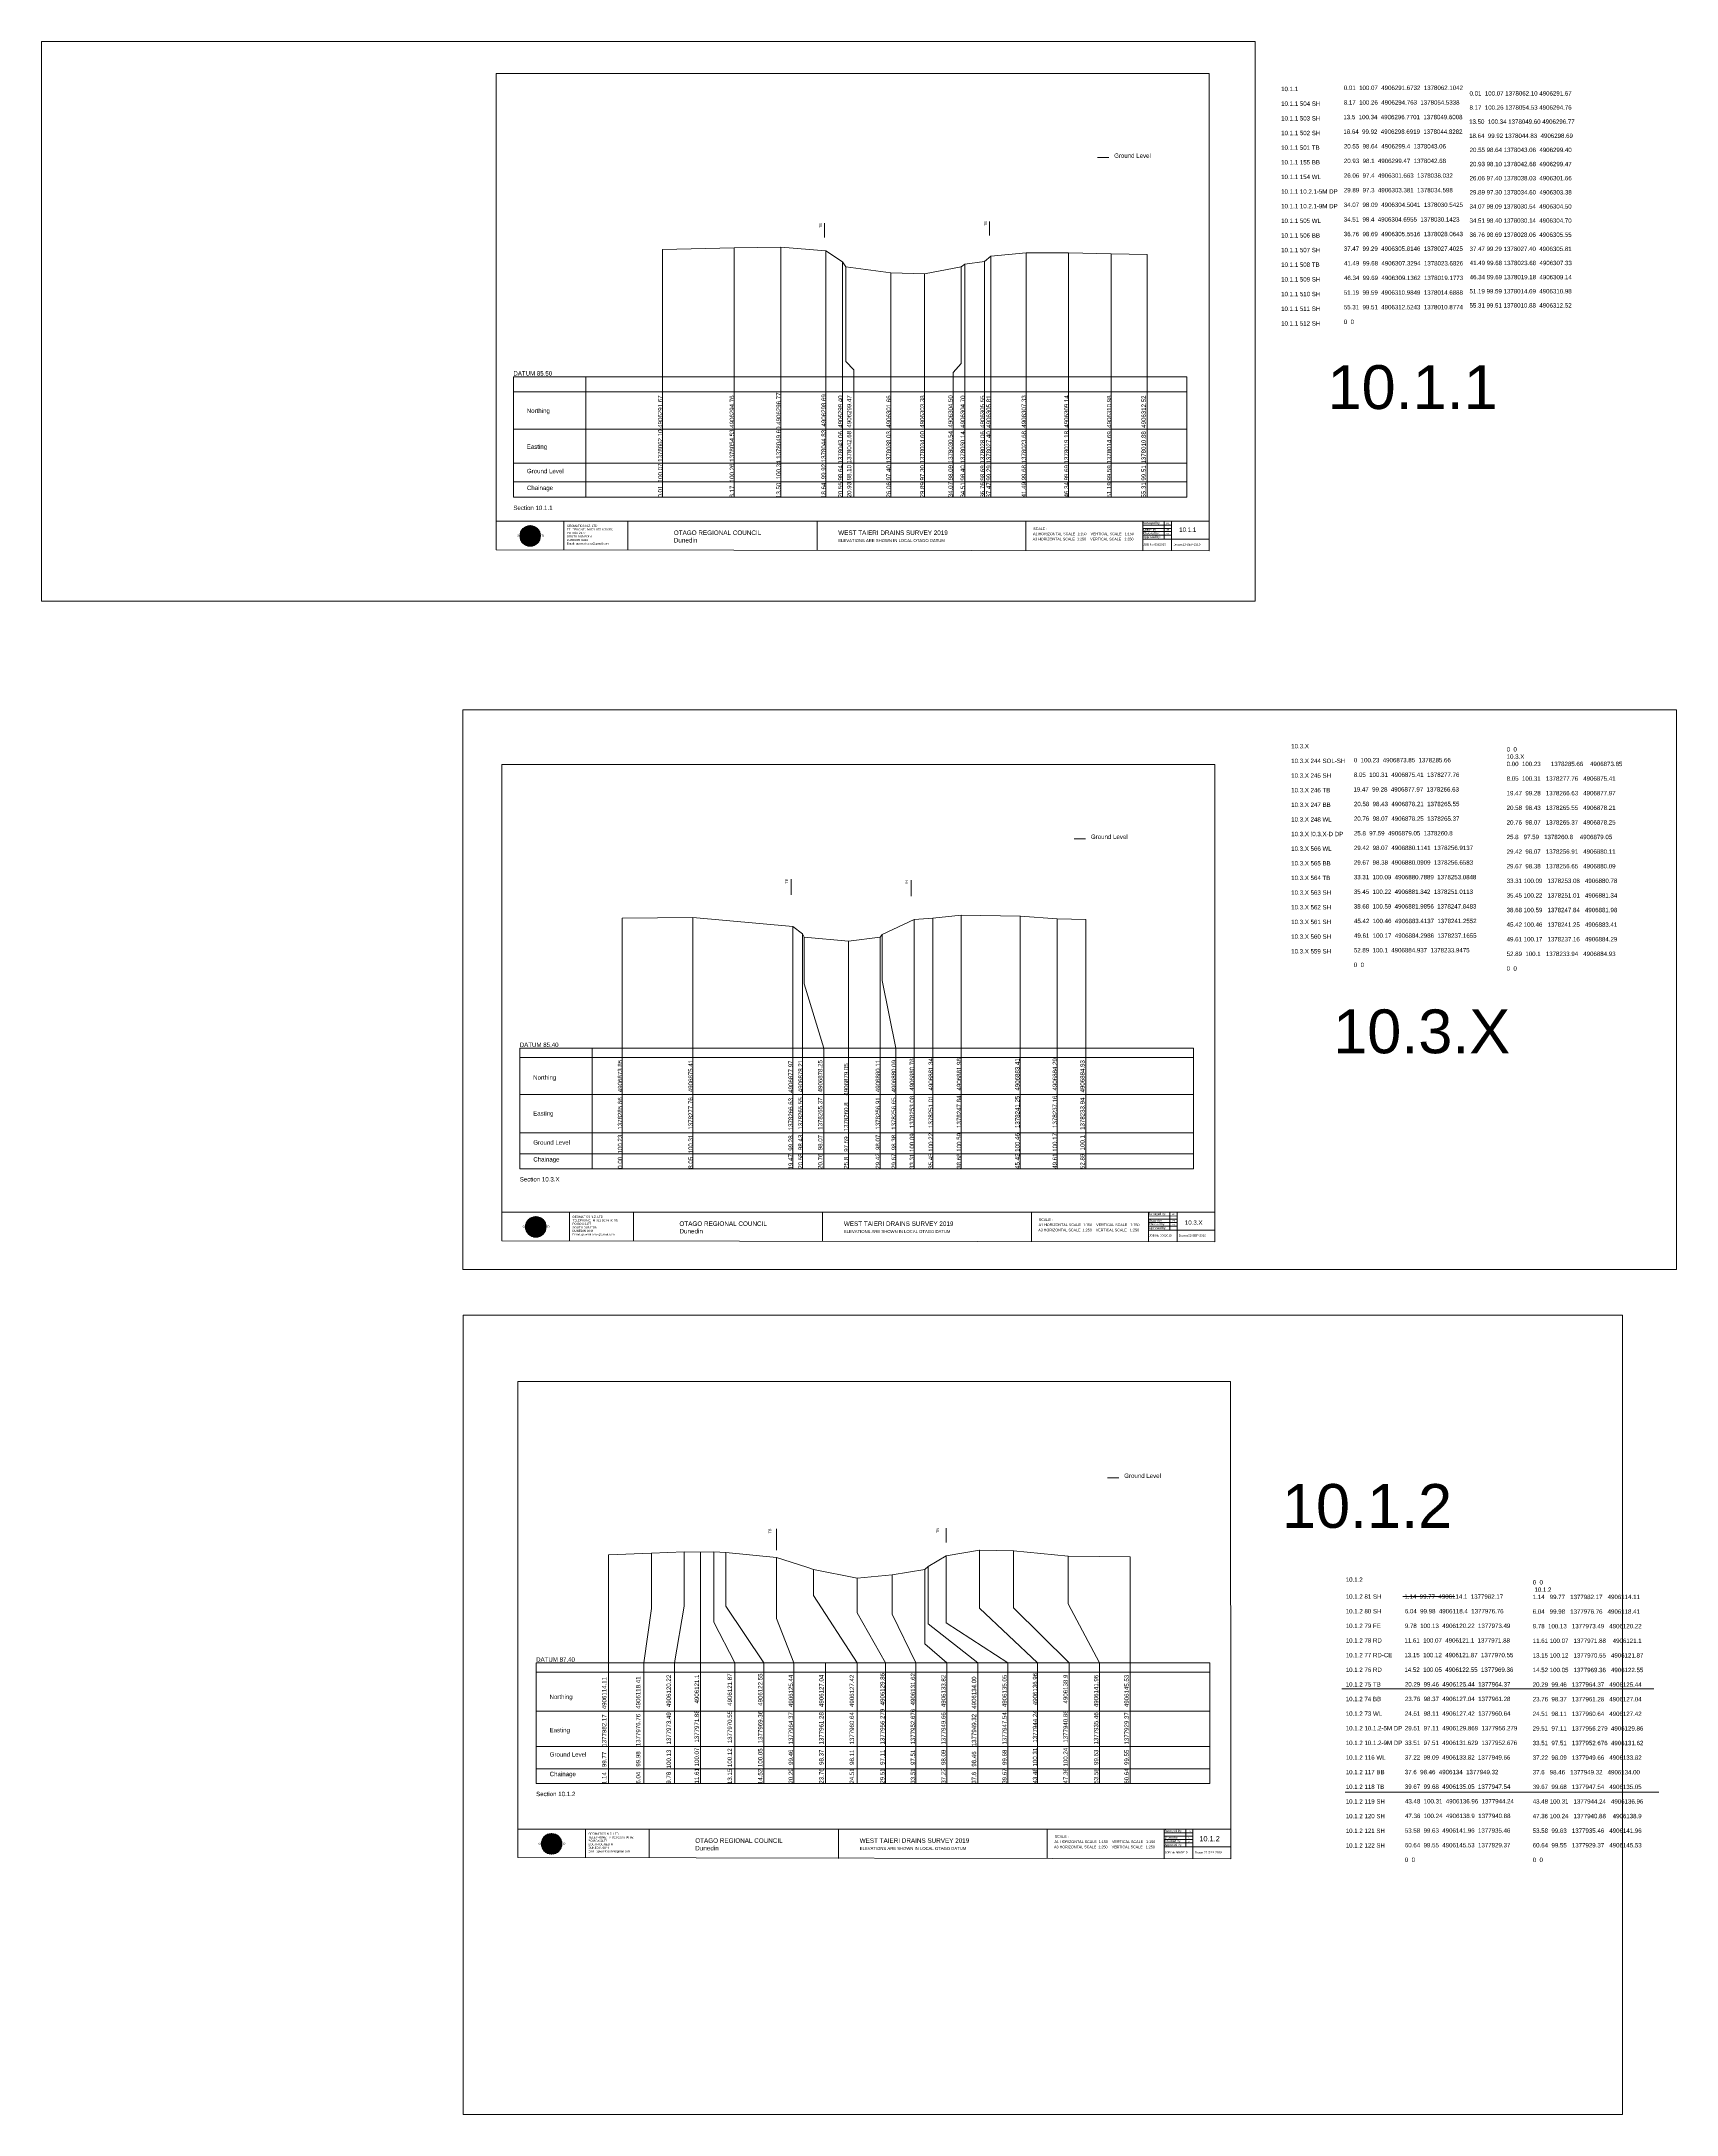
# Model space of a CAD drawing. Header units: millimetres. Extents: x -98331 to 20492277063, y -17414975531 to 5515447517.
# Drawn here: x -32221 to 154337, y 1836011 to 2072584 of the extents above; entities that cross this region are included whole.
import ezdxf

# ---------------------------------------------------------------- set-up
doc = ezdxf.new("R2010")
doc.units = ezdxf.units.MM
doc.header["$PDMODE"] = 35
doc.header["$PDSIZE"] = 1
doc.layers.get('0').update_dxf_attribs({"lineweight": 0})
doc.layers.add('10.1___Corrected', color=50, linetype='Continuous', plot=False)
doc.layers.add('geo', color=7, linetype='Continuous')
doc.styles.get("Standard").update_dxf_attribs({"font": 'arial.ttf', "height": 5000})

# ---------------------------------------------------------------- blocks, each defined once
blk = doc.blocks.new('Geomatics_Circle_SPT')
at = {"layer": 'geo', "color": 2, "linetype": 'Continuous', "lineweight": 0}
for p, q in [((0, 25.2), (-25.2, 0)), ((-24.7, 4.9), (-4.9, 24.7)), ((-24.7, -4.9), (4.9, 24.7)), ((4.9, -24.7), (-24.7, 4.9)), ((-24.7, 0), (0, -24.7)), ((-9.7, 23.3), (-23.3, 9.6)), ((9.7, 23.3), (-23.3, -9.7)), ((-23.3, 9.7), (9.7, -23.3)), ((-21, 14), (-14, 21)), ((-21, -14), (14, 21)), ((14, -21), (-21, 14)), ((0, 0), (-17.8, 17.8)), ((0, 0), (-17.8, -17.8)), ((-14, 21), (21, -14)), ((21, 14), (-14, -21)), ((23.3, -9.7), (-9.7, 23.3)), ((-9.7, -23.3), (23.3, 9.7)), ((-4.9, 24.7), (24.7, -4.9)), ((24.7, 4.9), (-4.9, -24.7)), ((25.2, 0), (0, 25.2)), ((0, 0), (17.8, 17.8)), ((0, 0), (17.8, -17.8)), ((0, -24.8), (25.2, 0)), ((4.9, 24.7), (24.7, 4.9)), ((23.3, 9.7), (9.7, 23.3)), ((14, 21), (21, 14)), ((17.8, 18.1), (17.8, 18.1)), ((-4.9, -24.7), (-24.7, -4.9)), ((-23.3, -9.7), (-9.7, -23.3)), ((-14, -21), (-21, -14)), ((-17.8, -17.8), (-17.8, -17.8)), ((24.7, -4.9), (4.9, -24.7)), ((4.9, -24.7), (4.9, -24.7)), ((9.7, -23.3), (23.3, -9.7)), ((21, -14), (14, -21)), ((18.1, -17.8), (18.1, -17.8))]:
    blk.add_line(p, q, dxfattribs=at)
at = {"layer": 'geo', "color": 1, "linetype": 'Continuous', "lineweight": 0}
for p, q in [((-25.2, 0), (9.7, 23.3)), ((-25.2, 0), (-9.6, 23.3)), ((-25.2, 0), (23.3, 9.7)), ((-25.2, 0), (-23.3, 9.7)), ((-23.3, -9.7), (-25.2, 0)), ((-9.6, -23.3), (-25.2, 0)), ((9.7, -23.3), (-25.2, 0)), ((-4.9, 24.8), (-24.7, -4.9)), ((4.9, 24.7), (-24.7, 4.9)), ((14, 21), (-24.7, -4.9)), ((-14, 21), (-24.7, 4.9)), ((21, 14), (-24.7, 4.9)), ((-21, 14), (-24.7, -4.9)), ((0, 0), (-24.7, 4.9)), ((-24.7, 4.9), (-21, -14)), ((-24.7, 4.9), (-4.9, -24.7)), ((-24.7, 4.9), (14, -21)), ((-24.7, 4.9), (-24.7, 4.9)), ((0, 0), (-24.7, -4.9)), ((-23.3, 9.7), (0, 25.2)), ((-23.3, -9.6), (0, 25.2)), ((-23.3, -9.6), (17.8, 17.8)), ((-23.3, 9.7), (-17.8, 17.9)), ((-23.3, -9.6), (-17.8, 17.9)), ((-23.3, 9.7), (17.8, 17.8)), ((-17.8, -17.8), (-23.3, 9.7)), ((0, -25.2), (-23.3, 9.7)), ((-23.3, 9.7), (17.8, -17.8)), ((-23.3, 9.7), (25.2, 0)), ((-23.3, 9.4), (-23.3, 9.4)), ((-23.3, -9.7), (25.2, 0)), ((4.9, 24.8), (-21, -14)), ((-4.9, 24.7), (-21, 14)), ((14, 21), (-21, 14)), ((-14, 21), (-21, -14)), ((0, 0), (-21, 14)), ((-21, 14), (-14, -21)), ((-21, 14), (4.9, -24.7)), ((-21, 14), (-21, 14)), ((24.7, 4.9), (-21, 14)), ((0, 0), (-21, -14)), ((-17.9, 17.6), (-17.9, 17.6)), ((-17.8, 17.8), (9.7, 23.3)), ((-17.8, 17.8), (-9.6, 23.3)), ((-17.8, -17.8), (9.7, 23.3)), ((-17.8, -17.8), (-9.7, 23.3)), ((-9.7, -23.3), (-17.8, 17.8)), ((-17.8, 17.8), (9.7, -23.3)), ((-17.8, 17.8), (23.3, -9.6)), ((-17.8, 17.8), (23.3, 9.7)), ((-17.8, -17.8), (23.3, 9.7)), ((4.9, 24.7), (-14, 21)), ((-4.9, 24.7), (-14, -20.9)), ((0, 0), (-14, 21)), ((-14, 21), (-4.9, -24.7)), ((-14, 21), (-14, 21)), ((24.7, -4.9), (-14, 21)), ((21, 14), (-14, 21)), ((-14, -21), (24.7, 4.9)), ((0, 0), (-14, -21)), ((-9.8, 23.1), (-9.8, 23.1)), ((-9.7, 23.3), (0, 25.2)), ((-9.7, 23.3), (0, -25.2)), ((-9.7, -23.3), (0, 25.2)), ((-9.6, 23.3), (17.8, -17.8)), ((-9.6, 23.3), (25.2, 0)), ((-9.6, 23.3), (17.8, 17.8)), ((-9.6, -23.3), (17.8, 17.9)), ((25.2, 0), (-9.6, -23.3)), ((0, 0), (-4.9, 24.7)), ((-4.9, 24.7), (-4.9, 24.7)), ((21, -14), (-4.9, 24.7)), ((24.8, 4.9), (-4.9, 24.7)), ((14, 21), (-4.9, 24.7)), ((-4.9, -24.7), (21, 14)), ((0, 0), (-4.9, -24.7)), ((-0.2, 25.1), (-0.2, 25.1)), ((0, 25.2), (9.7, -23.3)), ((0, 25.2), (23.3, -9.7)), ((0, 25.2), (23.3, 9.7)), ((0, 25.2), (9.7, 23.3)), ((0, 0), (4.9, 24.7)), ((0, -25.2), (9.7, 23.3)), ((0, 0), (14, 21)), ((0, 0), (21, 14)), ((23.3, 9.7), (0, -25.2)), ((0, 0), (24.8, 4.9)), ((0, 0), (4.9, -24.7)), ((0, 0), (14, -21)), ((0, 0), (21, -14)), ((0, 0), (24.8, -4.9)), ((21, 14), (4.9, 24.8)), ((14, -21), (4.9, 24.7)), ((24.7, -4.9), (4.9, 24.7)), ((4.9, 24.7), (4.9, 24.7)), ((4.9, -24.7), (14, 21)), ((4.9, -24.7), (24.7, 4.9)), ((9.4, 23.3), (9.4, 23.3)), ((9.7, 23.3), (17.8, -17.8)), ((9.7, 23.3), (25.2, 0)), ((9.7, 23.3), (17.8, 17.9)), ((17.8, 17.8), (9.7, -23.3)), ((25.2, 0), (9.7, -23.3)), ((21, -14), (14, 21)), ((24.7, 4.9), (14, 21)), ((14, 21), (14, 21)), ((14, -21), (21, 14)), ((17.6, 17.9), (17.6, 17.9)), ((17.8, 17.8), (23.3, -9.7)), ((17.8, 17.8), (23.3, 9.7)), ((23.3, 9.7), (17.8, -17.8)), ((24.7, -4.9), (21, 14)), ((21, 14), (21, 14)), ((21, -14), (24.7, 4.9)), ((23.1, 9.8), (23.1, 9.8)), ((23.3, 9.7), (25.2, 0)), ((25.2, 0), (23.3, -9.6)), ((24.7, 4.9), (24.7, 4.9)), ((25.1, 0.2), (25.1, 0.2)), ((-25.2, 0), (23.3, -9.7)), ((-25.1, -0.2), (-25.1, -0.2)), ((-24.7, -4.9), (-24.7, -4.9)), ((-24.7, -4.9), (-14, -21)), ((-24.7, -4.9), (4.9, -24.7)), ((-24.7, -4.9), (21, -14)), ((-17.8, -17.8), (-23.3, -9.7)), ((0, -25.2), (-23.3, -9.6)), ((17.8, -17.8), (-23.3, -9.6)), ((-23.1, -9.8), (-23.1, -9.8)), ((-21, -14), (24.7, -4.9)), ((-21, -14), (-21, -14)), ((-21, -14), (-4.9, -24.7)), ((-21, -14), (14, -21)), ((23.3, -9.7), (-17.8, -17.8)), ((-9.6, -23.3), (-17.8, -17.8)), ((9.7, -23.3), (-17.8, -17.8)), ((-17.6, -17.9), (-17.6, -17.9)), ((-14, -21), (21, -14)), ((-14, -21), (-14, -21)), ((-14, -21), (4.9, -24.7)), ((17.8, -17.8), (-9.7, -23.3)), ((0, -25.2), (-9.7, -23.3)), ((-9.4, -23.3), (-9.4, -23.3)), ((-4.9, -24.7), (24.7, -4.9)), ((-4.9, -24.7), (14, -21)), ((-4.9, -24.7), (-4.9, -24.7)), ((23.3, -9.6), (0, -25.2)), ((9.7, -23.3), (0, -25.2)), ((0.2, -25.1), (0.2, -25.1)), ((4.9, -24.7), (21, -14)), ((4.9, -24.7), (4.9, -24.7)), ((17.8, -17.8), (9.7, -23.3)), ((9.8, -23.1), (9.8, -23.1)), ((14, -21), (24.7, -4.9)), ((14, -21), (14, -21)), ((23.3, -9.6), (17.8, -17.8)), ((17.9, -17.6), (17.9, -17.6)), ((21, -14), (21, -14)), ((23.3, -9.4), (23.3, -9.4)), ((24.7, -4.9), (24.7, -4.9))]:
    blk.add_line(p, q, dxfattribs=at)
at = {"layer": 'geo', "color": 114, "linetype": 'Continuous', "lineweight": 0}
for p, q in [((17.9, 17.8), (-25.2, 0)), ((-24.7, 4.9), (14, 21)), ((-24.7, -4.9), (21, 14)), ((-14, -21), (-24.7, 4.9)), ((9.7, 23.3), (-23.3, 9.7)), ((0, 0), (-23.3, 9.7)), ((-23.3, 9.7), (-9.7, -23.3)), ((0, 0), (-23.3, -9.7)), ((-4.9, -24.7), (-21, 14)), ((-20.9, 14), (4.9, 24.7)), ((24.8, 4.9), (-20.9, -14)), ((0, 25.2), (-17.8, 17.8)), ((-17.8, 17.8), (0, -25.2)), ((-14, 21), (-4.9, 24.7)), ((4.9, -24.7), (-14, 21)), ((0, 0), (-9.7, 23.3)), ((0, 0), (-9.7, -23.3)), ((-4.9, 24.7), (14, -21)), ((17.8, -17.8), (0, 25.2)), ((0, 0), (9.7, 23.3)), ((0, 0), (23.3, 9.7)), ((0, 0), (9.7, -23.3)), ((0, 0), (23.3, -9.7)), ((4.9, 24.7), (21, -14)), ((23.3, -9.7), (9.7, 23.3)), ((14, 21), (24.7, -4.9)), ((25.2, 0), (17.8, 17.8)), ((21, 14), (24.7, 4.9)), ((-25.2, 0), (-17.8, -17.8)), ((-21, -14), (-24.7, -4.9)), ((-17.8, -17.8), (25.2, 0)), ((24.8, -4.9), (-14, -21)), ((-9.6, -23.3), (23.3, -9.7)), ((21, -14), (-4.9, -24.8)), ((0, -25.2), (17.9, -17.8)), ((14, -21), (4.9, -24.8))]:
    blk.add_line(p, q, dxfattribs=at)
at = {"layer": 'geo', "color": 250, "linetype": 'Continuous', "lineweight": 0}
for p, q in [((0, 0), (-25.2, 0)), ((24.7, 4.9), (-24.7, 4.9)), ((-24.7, 4.9), (-24.7, -4.9)), ((-23.3, 9.7), (23.3, 9.7)), ((-23.3, 9.7), (-23.3, 9.7)), ((-23.3, -9.7), (-23.3, 9.7)), ((21, 14), (-21, 14)), ((-21, 14), (-21, -14)), ((-17.8, 17.8), (17.8, 17.8)), ((-17.8, -17.8), (-17.8, 17.8)), ((-14, 21), (-14, 21)), ((14, 21), (-14, 21)), ((-14, 20.9), (-14, -21)), ((-9.7, 23.3), (9.7, 23.3)), ((-9.7, -23.3), (-9.7, 23.3)), ((-4.9, 24.7), (4.9, 24.7)), ((-4.9, 24.7), (-4.9, -24.7)), ((0, 0), (0, 25.2)), ((0, 0), (0, -25.2)), ((0, 0), (25.2, 0)), ((4.9, 24.7), (4.9, -24.7)), ((9.7, -23.3), (9.7, 23.3)), ((14, 21), (14, -21)), ((17.8, -17.8), (17.8, 17.8)), ((21, 14), (21, 14)), ((21, -14), (21, 14)), ((23.3, 9.7), (23.3, -9.7)), ((24.7, 4.9), (24.7, 4.9)), ((24.7, -4.9), (24.7, 4.9)), ((-24.7, -4.9), (24.7, -4.9)), ((23.3, -9.7), (-23.3, -9.7)), ((-21, -14), (21, -14)), ((17.8, -17.8), (-17.8, -17.8)), ((-14, -21), (14, -21)), ((9.7, -23.3), (-9.7, -23.3)), ((-4.9, -24.7), (4.9, -24.7))]:
    blk.add_line(p, q, dxfattribs=at)
blk = doc.blocks.new('GeomaticsNZ TITLE BLOCK')
at = {"color": 7, "linetype": 'Continuous', "lineweight": 0}
for p, q in [((0, 94.9), (0, 1579.2)), ((0, 1579.2), (2363.4, 1579.2)), ((2363.4, 1579.2), (2364, 94.9)), ((2364, 94.9), (0, 94.9)), ((0, 94.9), (0, 0)), ((15.9, 94.9), (2364, 94.9)), ((224.3, 95.2), (224.3, -0.3)), ((2364, 94.9), (382.6, 94.9)), ((435.8, 95.2), (435.8, -0.7)), ((1063.4, 94.9), (1063.4, -2.4)), ((1755.4, 94.9), (1755.4, -2.6)), ((2143.9, 94.9), (2143.7, -3)), ((2143.9, 81.9), (2238.6, 81.7)), ((2143.9, 71), (2238.6, 71)), ((2214.9, 94.9), (2214.9, 36.1)), ((2238.6, 94.8), (2238.6, -3.2)), ((2364, -3.5), (2364, 94.9)), ((0, 0), (2364, -3.5)), ((2143.6, 60.4), (2238.6, 60.4)), ((2143.8, 48.6), (2238.6, 48.6)), ((2143.8, 35.4), (2364, 35.3))]:
    blk.add_line(p, q, dxfattribs=at)
at = {"color": 7, "linetype": 'Continuous', "lineweight": 0, "xscale": 1.36, "yscale": 1.36, "zscale": 1.36}
blk.add_blockref('Geomatics_Circle_SPT', (112.4, 45.7), dxfattribs=at)
at = {"color": 7, "linetype": 'Continuous', "lineweight": 0}
for s, p in [('PK', (2222.4, 84.8)), ('ST', (2222, 63.6)), ('ST', (2222.1, 50.6))]:
    blk.add_text(s, height=5, dxfattribs=at).set_placement(p)
at = {"color": 7, "linetype": 'Continuous', "lineweight": 0, "attachment_point": 1}
for s, width, heights, insert, char_height in [('{\\C256;GEOMATICS N.Z. LTD                   \\PTELEPHONE:  M 021 023 6 00 55;\\PPO BOX 2177\\PSOUTH DUNEDIN\\PDUNEDIN 9044\\PEmail: geomaticsnz@gmail.com}', 3535.727, [94.7], (234, 82.7), 7), ('{\\C256;Surveyed by:}', 3535.727, [0], (2144.7, 92.4), 7), ('{\\C256;Drawn by:}', 3535.727, [0], (2145.8, 70.4), 7), ('{\\C256;Geomatics N.Z. LTD                   }', 125.079, [15.8], (68.8, 49.9), 7), ('{\\C256;OTAGO REGIONAL COUNCIL\\PDunedin}', 3535.727, [0], (588.6, 64), 15), ('{\\C256;WEST TAIERI DRAINS SURVEY 2019}', 3535.727, [0], (1133.8, 64), 15), ('{\\C256;ELEVATIONS ARE SHOWN IN LOCAL OTAGO DATUM}', 3535.727, [0], (1134.1, 35.4), 10), ('{\\C256;Approved by:}', 3535.727, [0], (2144.7, 45.9), 7), ('{\\C256;Checked by:}', 3535.727, [0], (2144.7, 58.6), 7), ('{\\C256;JOB No 0062019}', 3535.727, [0], (2145.3, 20.8), 7), ('{\\C256;Drawn:22-SEP-2019}', 3535.727, [0], (2244.7, 20.7), 7)]:
    blk.add_mtext_dynamic_manual_height_columns(s, width=width, gutter_width=159, heights=heights, dxfattribs=dict(at, insert=insert, char_height=char_height))

msp = doc.modelspace()

# ---------------------------------------------------------------- linework, layer by layer
at = {"color": 1, "linetype": 'Continuous', "lineweight": 0}
for p, q in [((88274, 2059325), (89566, 2059325)), ((85624, 1981603), (86916, 1981603)), ((89421, 1908681), (90712, 1908681))]:
    msp.add_line(p, q, dxfattribs=at)
at = {"color": 7, "linetype": 'Continuous', "lineweight": 0}
for p, q in [((57114, 2050227), (57114, 2051852)), ((75930, 2050429), (75930, 2052054)), ((21623, 2034314), (98479, 2034314)), ((21623, 2034314), (21623, 2020562)), ((21623, 2032590), (98479, 2032590)), ((29891, 2020562), (29891, 2034314)), ((98479, 2020562), (98479, 2034314)), ((21623, 2028355), (98479, 2028355)), ((21623, 2024463), (98479, 2024463)), ((21623, 2022332), (98479, 2022332)), ((21623, 2020562), (98479, 2020562)), ((53329, 1975184), (53329, 1977006)), ((67019, 1975052), (67019, 1976874)), ((22352, 1957690), (99208, 1957690)), ((22352, 1957690), (22352, 1943939)), ((22352, 1956649), (99208, 1956649)), ((30621, 1943939), (30621, 1957690)), ((99208, 1943939), (99208, 1957690)), ((22352, 1952424), (99208, 1952424)), ((22352, 1948049), (99208, 1948049)), ((22352, 1945654), (99208, 1945654)), ((22352, 1943939), (99208, 1943939)), ((51632, 1900417), (51632, 1902863)), ((71012, 1901293), (71012, 1902918)), ((32489, 1873795), (32489, 1896273)), ((24220, 1887546), (101077, 1887546)), ((24220, 1887546), (24220, 1873795)), ((24220, 1886502), (101077, 1886502)), ((101077, 1873795), (101077, 1887546)), ((24220, 1882028), (101077, 1882028)), ((24220, 1877996), (101077, 1877996)), ((24220, 1875462), (101077, 1875462)), ((24220, 1873795), (101077, 1873795))]:
    msp.add_line(p, q, dxfattribs=at)
at = {"linetype": 'Continuous', "lineweight": 0}
for p, q in [((116136, 1884572), (151741, 1884572)), ((116510, 1872797), (152317, 1872797))]:
    msp.add_line(p, q, dxfattribs=at)
at = {"color": 4, "linetype": 'Continuous', "lineweight": 0}
for points in [[(106254, 2072584), (-32221, 2072584), (-32221, 2008723), (106254, 2008723)], [(154337, 1996305), (15862, 1996305), (15862, 1932444), (154337, 1932444)], [(148189, 1927242), (15907, 1927242), (15907, 1836011), (148189, 1836011)]]:
    msp.add_lwpolyline(points, close=True, dxfattribs=at)
at = {"color": 1, "linetype": 'Continuous', "lineweight": 0}
for points in [[(38637, 2048848), (46806, 2049038), (52132, 2049118), (57277, 2048697), (59181, 2047417), (59560, 2046877), (64692, 2046177), (68524, 2046077), (72700, 2046867), (73142, 2047177), (75390, 2047466), (76102, 2048066), (80118, 2048456), (84972, 2048466), (89827, 2048366), (93937, 2048285)], [(34042, 1972535), (42095, 1972615), (53513, 1971585), (54619, 1970735), (54804, 1970375), (59842, 1969895), (63463, 1970374), (63708, 1970684), (67348, 1972394), (69492, 1972524), (72719, 1972894), (79465, 1972764), (83650, 1972473), (86930, 1972403)], [(32489, 1899886), (37385, 1900086), (41125, 1900236), (42959, 1900174), (44495, 1900224), (45866, 1900154), (51632, 1899564), (55108, 1898474), (55852, 1898214), (60854, 1897214), (64856, 1897614), (68561, 1898194), (68946, 1898564), (71012, 1899784), (74825, 1900414), (78705, 1900342), (84929, 1899732), (91988, 1899652)]]:
    msp.add_lwpolyline(points, dxfattribs=at)
at = {"color": 7, "linetype": 'Continuous', "lineweight": 0}
for points in [[(38637, 2048848), (38637, 2020562)], [(46806, 2049038), (46806, 2020562)], [(52132, 2049118), (52132, 2020562)], [(57277, 2048697), (57277, 2020562)], [(59181, 2047417), (59181, 2020562)], [(59560, 2046877), (59560, 2036070), (60454, 2035119), (60454, 2020562)], [(72700, 2046867), (72700, 2035828), (71792, 2034791), (71792, 2020562)], [(73142, 2047177), (73142, 2020562)], [(75390, 2047466), (75390, 2020562)], [(76102, 2048066), (76102, 2020562)], [(80118, 2048456), (80118, 2020562)], [(84972, 2048466), (84972, 2020562)], [(89827, 2048366), (89827, 2020562)], [(93937, 2048285), (93937, 2020562)], [(64692, 2046177), (64692, 2020562)], [(68524, 2046077), (68524, 2020562)], [(34042, 1972535), (34042, 1943939)], [(42095, 1972615), (42095, 1943939)], [(53513, 1971585), (53513, 1943939)], [(54619, 1970735), (54619, 1943939)], [(63708, 1970684), (63708, 1965422), (65279, 1957690), (65279, 1943939)], [(67348, 1972394), (67348, 1943939)], [(69492, 1972524), (69492, 1943939)], [(72719, 1972894), (72719, 1943939)], [(79465, 1972764), (79465, 1943939)], [(83650, 1972473), (83650, 1943939)], [(86930, 1972403), (86930, 1943939)], [(54804, 1970375), (54804, 1965031), (57027, 1957690), (57027, 1943939)], [(59842, 1969895), (59842, 1943939)], [(63463, 1970374), (63463, 1943939)], [(32489, 1899886), (32489, 1885473)], [(37385, 1900086), (37385, 1893767), (36490, 1887546)], [(41125, 1900236), (41125, 1894015), (40000, 1887546)], [(42959, 1900174), (42959, 1873795)], [(44495, 1900224), (44495, 1892211), (46885, 1887546)], [(45866, 1900154), (45866, 1894041), (50193, 1887546)], [(78048, 1887546), (71012, 1892122), (71012, 1899784)], [(74825, 1900414), (74825, 1893785), (81413, 1887546)], [(78705, 1900342), (78705, 1893831), (85045, 1887546)], [(84929, 1899732), (84929, 1894286), (88501, 1887546)], [(53610, 1887546), (51632, 1892627), (51632, 1899564)], [(55852, 1898214), (55852, 1895255), (60863, 1887546)], [(64856, 1897614), (64856, 1893111), (67555, 1887546)], [(68561, 1898194), (68561, 1889732), (71091, 1887546)], [(68946, 1898564), (68946, 1892015), (74600, 1887546)], [(91988, 1899652), (91989, 1873795)], [(60854, 1897214), (60854, 1893255), (64073, 1887546)], [(36490, 1873795), (36490, 1887546)], [(40000, 1873795), (40000, 1887546)], [(46885, 1873795), (46885, 1887546)], [(50193, 1873795), (50193, 1887546)], [(53610, 1873795), (53610, 1887546)], [(57218, 1873795), (57218, 1887546)], [(60863, 1873795), (60863, 1887546)], [(64073, 1873795), (64073, 1887546)], [(67555, 1873795), (67555, 1887546)], [(71091, 1873795), (71091, 1887546)], [(74600, 1873795), (74600, 1887546)], [(78048, 1873795), (78048, 1887546)], [(81413, 1873795), (81413, 1887546)], [(85045, 1873795), (85045, 1887546)], [(88501, 1873795), (88501, 1887546)]]:
    msp.add_lwpolyline(points, dxfattribs=at)
at = {"linetype": 'Continuous', "lineweight": 0}
msp.add_lwpolyline([(129050, 1895142), (123123, 1895142)], dxfattribs=at)
at = {"color": 7, "linetype": 'Continuous', "lineweight": 0}
for p in [(38637, 2048848), (46806, 2049038), (52132, 2049118), (57277, 2048697), (59181, 2047417), (59560, 2046877), (72700, 2046867), (73142, 2047177), (75390, 2047466), (76102, 2048066), (80118, 2048456), (84972, 2048466), (89827, 2048366), (93937, 2048285), (64692, 2046177), (68524, 2046077), (21623, 2034314), (34042, 1972536), (34042, 1972535), (34042, 1972535), (42095, 1972615), (53513, 1971585), (54619, 1970735), (63708, 1970684), (67348, 1972394), (69492, 1972524), (72719, 1972894), (79465, 1972764), (83650, 1972473), (86930, 1972403), (54804, 1970375), (59842, 1969895), (63463, 1970374), (22352, 1957690), (32489, 1899876), (37385, 1900086), (41125, 1900236), (42959, 1900174), (44495, 1900224), (45866, 1900154), (71012, 1899784), (74825, 1900414), (78705, 1900342), (84929, 1899732), (51632, 1899564), (55108, 1898474), (55852, 1898214), (64856, 1897614), (68561, 1898194), (68946, 1898564), (91988, 1899652), (60854, 1897214)]:
    msp.add_point(p, dxfattribs=at)

# ---------------------------------------------------------------- block references
at = {"color": 7, "linetype": 'Continuous', "lineweight": 0, "xscale": 34.41290447856466, "yscale": 34.41290447856466, "zscale": 34.41290447856466}
for p in [(19672, 2014580), (20313, 1935731), (22118, 1865329)]:
    msp.add_blockref('GeomaticsNZ TITLE BLOCK', p, dxfattribs=at)

# ---------------------------------------------------------------- texts
at = {"linetype": 'Continuous', "lineweight": 0}
for s, p in [('0.01  100.07 1378062.10 4906291.67', (130718, 2066411)), ('8.17  100.26 1378054.53 4906294.76', (130719, 2064798)), ('13.50  100.34 1378049.60 4906296.77', (130671, 2063185)), ('18.64  99.92 1378044.83  4906298.69', (130671, 2061573)), ('Ground Level', (90169, 2059303)), ('20.55 98.64 1378043.06  4906299.40', (130727, 2059960)), ('20.93 98.10 1378042.68  4906299.47', (130727, 2058347)), ('26.06 97.40 1378038.03  4906301.66', (130727, 2056734)), ('34.07 98.09 1378030.54  4906304.50', (130718, 2053509)), ('29.89 97.30 1378034.60  4906303.38', (130727, 2055122)), ('34.51 98.40 1378030.14  4906304.70', (130718, 2051896)), ('36.76 98.69 1378028.06  4906305.55', (130718, 2050283)), ('37.47 99.29 1378027.40  4906305.81', (130718, 2048671)), ('41.49 99.68 1378023.68  4906307.33', (130738, 2047058)), ('51.19 99.59 1378014.69  4906310.98', (130718, 2043832)), ('46.34 99.69 1378019.18  4906309.14', (130738, 2045445)), ('55.31 99.51 1378010.88  4906312.52', (130718, 2042220)), ('Ground Level', (87519, 1981581))]:
    msp.add_text(s, height=500, dxfattribs=at).set_placement(p)
at = {"color": 7, "linetype": 'Continuous', "lineweight": 0}
for s, height, p in [('TB', 300, (56822, 2051315)), ('TB', 300, (75652, 2051544)), ('13.50  100.34 1378049.60 4906296.77', 500, (52132, 2020486)), ('18.64  99.92 1378044.83  4906298.69', 500, (57277, 2020486)), ('20.93 98.10 1378042.68  4906299.47', 500, (60179, 2020562)), ('34.07 98.09 1378030.54  4906304.50', 500, (71745, 2020562)), ('41.49 99.68 1378023.68  4906307.33', 500, (80118, 2020553)), ('46.34 99.69 1378019.18  4906309.14', 500, (84972, 2020553)), ('0.01  100.07 1378062.10 4906291.67', 500, (38627, 2020533)), ('8.17  100.26 1378054.53 4906294.76', 500, (46806, 2020533)), ('20.55 98.64 1378043.06  4906299.40', 500, (59181, 2020541)), ('26.06 97.40 1378038.03  4906301.66', 500, (64692, 2020541)), ('29.89 97.30 1378034.60  4906303.38', 500, (68524, 2020541)), ('34.51 98.40 1378030.14  4906304.70', 500, (73142, 2020532)), ('36.76 98.69 1378028.06  4906305.55', 500, (75390, 2020532)), ('37.47 99.29 1378027.40  4906305.81', 500, (76102, 2020532)), ('51.19 99.59 1378014.69  4906310.98', 500, (89852, 2020533)), ('55.31 99.51 1378010.88  4906312.52', 500, (93786, 2020533)), ('TB', 300, (52940, 1976480)), ('TB', 300, (66629, 1976349)), ('33.31 100.09   1378253.08   4906880.78', 500, (67348, 1943909)), ('35.45 100.22   1378251.01   4906881.34', 500, (69492, 1943939)), ('38.68 100.59   1378247.84   4906881.98', 500, (72719, 1943939)), ('45.42 100.46   1378241.25   4906883.41', 500, (79374, 1943930)), ('49.61 100.17   1378237.16   4906884.29', 500, (83650, 1943939)), ('0.00  100.23   1378285.66   4906873.85', 500, (34042, 1943939)), ('8.05  100.31   1378277.76   4906875.41', 500, (42095, 1943939)), ('19.47  99.28   1378266.63   4906877.97', 500, (53513, 1943863)), ('20.58  98.43   1378265.55   4906878.21', 500, (54619, 1943939)), ('20.76  98.07   1378265.37   4906878.25', 500, (56883, 1943918)), ('25.8   97.59   1378260.8    4906879.05', 500, (59842, 1943939)), ('29.42  98.07   1378256.91   4906880.11', 500, (63463, 1943939)), ('29.67  98.38   1378256.65   4906880.09', 500, (65279, 1943918)), ('52.89  100.1   1378233.94   4906884.93', 500, (86797, 1943910)), ('TB', 300, (51038, 1902338)), ('TB', 300, (70200, 1902382)), ('1.14   99.77   1377982.17   4906114.11', 500, (32239, 1873719)), ('6.04   99.98   1377976.76   4906118.41', 500, (36113, 1873768)), ('9.78  100.13   1377973.49   4906120.22', 500, (39596, 1873766)), ('11.61 100.07   1377971.88    4906121.1', 500, (42793, 1873795)), ('13.15 100.12   1377970.55   4906121.87', 500, (46562, 1873719)), ('14.52 100.05   1377969.36   4906122.55', 500, (50045, 1873719)), ('20.29  99.46   1377964.37   4906125.44', 500, (53528, 1873774)), ('23.76  98.37   1377961.28   4906127.04', 500, (57011, 1873774)), ('24.51  98.11   1377960.64   4906127.42', 500, (60494, 1873774)), ('29.51  97.11   1377956.279  4906129.86', 500, (63978, 1873774)), ('33.51  97.51   1377952.676  4906131.62', 500, (67461, 1873765)), ('37.22  98.09   1377949.66   4906133.82', 500, (70944, 1873765)), ('37.6   98.46   1377949.32   4906134.00', 500, (74427, 1873765)), ('39.67  99.68   1377947.54   4906135.05', 500, (77910, 1873765)), ('43.48 100.31   1377944.24   4906136.96', 500, (81393, 1873786)), ('47.36 100.24   1377940.88    4906138.9', 500, (84876, 1873786)), ('53.58  99.63   1377935.46   4906141.96', 500, (88359, 1873766)), ('60.64  99.55   1377929.37   4906145.53', 500, (91842, 1873768))]:
    msp.add_text(s, height=height, rotation=90, dxfattribs=at).set_placement(p)
for s, height, p in [('DATUM 85.50', 500, (21623, 2034460)), ('10.1.1  ', 5000, (114522, 2030641)), ('Northing', 500, (23149, 2030198)), ('Easting', 500, (23147, 2026095)), ('Ground Level', 500, (23165, 2023311)), ('Chainage', 500, (23168, 2021391)), ('Section 10.1.1', 500, (21623, 2019111)), ('A3 HORIZONTAL SCALE  1:250    VERTICAL SCALE   1:250 ', 300, (80870, 2015647)), ('A1 HORIZONTAL SCALE  1:150    VERTICAL SCALE   1:150 ', 300, (80913, 2016243)), ('SCALE :  ', 300, (80936, 2016831)), ('10.1.1  ', 500, (97592, 2016622)), ('10.3.X ', 5000, (115163, 1957120)), ('DATUM 85.40', 500, (22352, 1957837)), ('Northing', 500, (23878, 1954109)), ('Easting', 500, (23876, 1950007)), ('Ground Level', 500, (23894, 1946688)), ('Chainage', 500, (23897, 1944768)), ('Section 10.3.X', 500, (22352, 1942488)), ('A1 HORIZONTAL SCALE  1:150    VERTICAL SCALE   1:150 ', 300, (81554, 1937394)), ('SCALE :  ', 300, (81577, 1937981)), ('10.3.X', 500, (98238, 1937550)), ('A3 HORIZONTAL SCALE  1:250    VERTICAL SCALE   1:250 ', 300, (81510, 1936798)), ('Ground Level', 500, (91316, 1908659)), ('10.1.2', 5000, (109316, 1902961)), ('DATUM 87.40', 500, (24220, 1887693)), ('Northing', 500, (25747, 1883430)), ('Easting', 500, (25745, 1879637)), ('Ground Level', 500, (25763, 1876853)), ('Chainage', 500, (25765, 1874623)), ('Section 10.1.2', 500, (24220, 1872344)), ('A3 HORIZONTAL SCALE  1:250    VERTICAL SCALE   1:250 ', 300, (83315, 1866396)), ('A1 HORIZONTAL SCALE  1:150    VERTICAL SCALE   1:150 ', 300, (83359, 1866993)), ('SCALE :  ', 300, (83382, 1867580)), ('10.1.2', 600, (99891, 1867183))]:
    msp.add_text(s, height=height, dxfattribs=at).set_placement(p)
at = {"layer": '10.1___Corrected', "linetype": 'Continuous', "lineweight": 0}
for s, p in [('10.1.1', (109224, 2066912)), ('10.1.1 504 SH', (109224, 2065237)), ('0.01  100.07  4906291.6732  1378062.1042', (116373, 2067047)), ('8.17  100.26  4906294.763  1378054.5338', (116373, 2065378)), ('10.1.1 503 SH', (109224, 2063562)), ('13.5  100.34  4906296.7701  1378049.6008', (116326, 2063709)), ('10.1.1 502 SH', (109224, 2061887)), ('10.1.1 501 TB', (109224, 2060218)), ('18.64  99.92  4906298.6919  1378044.8282', (116326, 2062040)), ('20.55  98.64  4906299.4  1378043.06', (116381, 2060372)), ('10.1.1 155 BB', (109224, 2058549)), ('20.93  98.1  4906299.47  1378042.68', (116381, 2058703)), ('10.1.1 154 WL', (109224, 2056881)), ('26.06  97.4  4906301.663  1378038.032', (116381, 2057034)), ('29.89  97.3  4906303.381  1378034.598', (116381, 2055366)), ('10.1.1 10.2.1-5M DP', (109224, 2055212)), ('10.1.1 10.2.1-9M DP', (109224, 2053543)), ('34.07  98.09  4906304.5041  1378030.5425', (116372, 2053697)), ('10.1.1 505 WL', (109224, 2051875)), ('34.51  98.4  4906304.6955  1378030.1423', (116372, 2052028)), ('10.1.1 506 BB', (109224, 2050206)), ('10.1.1 507 SH', (109224, 2048531)), ('36.76  98.69  4906305.5516  1378028.0643', (116372, 2050359)), ('37.47  99.29  4906305.8146  1378027.4025', (116372, 2048691)), ('10.1.1 508 TB', (109224, 2046862)), ('41.49  99.68  4906307.3294  1378023.6826', (116393, 2047022)), ('10.1.1 509 SH', (109224, 2045187)), ('10.1.1 510 SH', (109224, 2043512)), ('51.19  99.59  4906310.9849  1378014.6888', (116373, 2043685)), ('46.34  99.69  4906309.1362  1378019.1773', (116393, 2045353)), ('10.1.1 511 SH', (109224, 2041836)), ('55.31  99.51  4906312.5243  1378010.8774', (116373, 2042016)), ('10.1.1 512 SH', (109224, 2040161)), ('0  0', (116373, 2040347)), ('10.3.X', (110371, 1991915)), ('10.3.X 244 SOL-SH', (110371, 1990240)), ('0  100.23  4906873.85  1378285.66', (117519, 1990323)), ('10.3.X 245 SH', (110371, 1988565)), ('10.3.X 246 TB', (110371, 1986896)), ('19.47  99.28  4906877.97  1378266.63', (117472, 1986985)), ('8.05  100.31  4906875.41  1378277.76', (117520, 1988654)), ('10.3.X 247 BB', (110371, 1985227)), ('20.58  98.43  4906878.21  1378265.55', (117528, 1985317)), ('10.3.X 248 WL', (110371, 1983559)), ('20.76  98.07  4906878.25  1378265.37', (117528, 1983648)), ('25.8  97.59  4906879.05  1378260.8', (117528, 1981979)), ('10.3.X !0.3.X-D DP', (110371, 1981890)), ('10.3.X 566 WL', (110371, 1980221)), ('29.42  98.07  4906880.1141  1378256.9137', (117528, 1980310)), ('10.3.X 565 BB', (110371, 1978552)), ('29.67  98.38  4906880.0909  1378256.6583', (117528, 1978642)), ('10.3.X 564 TB', (110371, 1976884)), ('10.3.X 563 SH', (110371, 1975209)), ('33.31  100.09  4906880.7889  1378253.0848', (117519, 1976973)), ('35.45  100.22  4906881.342  1378251.0113', (117519, 1975304)), ('10.3.X 562 SH', (110371, 1973533)), ('38.68  100.59  4906881.9856  1378247.8483', (117519, 1973636)), ('10.3.X 561 SH', (110371, 1971858)), ('10.3.X 560 SH', (110371, 1970183)), ('45.42  100.46  4906883.4137  1378241.2552', (117539, 1971967)), ('49.61  100.17  4906884.2986  1378237.1655', (117539, 1970298)), ('10.3.X 559 SH', (110371, 1968508)), ('52.89  100.1  4906884.937  1378233.9475', (117519, 1968629)), ('0  0', (117519, 1966961))]:
    msp.add_text(s, height=500, dxfattribs=at).set_placement(p)
at = {"layer": '10.1___Corrected', "color": 7, "linetype": 'Continuous', "lineweight": 0}
for s, p in [('10.1.2', (116594, 1896805)), ('10.1.2 81 SH', (116594, 1894876)), ('1.14  99.77  4906114.1  1377982.17', (123289, 1894871)), ('10.1.2 80 SH', (116594, 1893201)), ('6.04  99.98  4906118.4  1377976.76', (123339, 1893202)), ('10.1.2 79 FE', (116594, 1891532)), ('10.1.2 78 RD', (116594, 1889863)), ('11.61  100.07  4906121.1  1377971.88', (123289, 1889865)), ('9.78  100.13  4906120.22  1377973.49', (123336, 1891533)), ('10.1.2 77 RD-CE', (116594, 1888188)), ('13.15  100.12  4906121.87  1377970.55', (123289, 1888196)), ('10.1.2 76 RD', (116594, 1886519)), ('14.52  100.05  4906122.55  1377969.36', (123289, 1886527)), ('10.1.2 75 TB', (116594, 1884851)), ('10.1.2 74 BB', (116594, 1883182)), ('20.29  99.46  4906125.44  1377964.37', (123345, 1884858)), ('23.76  98.37  4906127.04  1377961.28', (123345, 1883190)), ('10.1.2 73 WL', (116594, 1881513)), ('24.51  98.11  4906127.42  1377960.64', (123345, 1881521)), ('10.1.2 10.1.2-5M DP', (116594, 1879844)), ('10.1.2 10.1.2-9M DP', (116594, 1878176)), ('33.51  97.51  4906131.629  1377952.676', (123336, 1878184)), ('29.51  97.11  4906129.869  1377956.279', (123345, 1879852)), ('10.1.2 116 WL', (116594, 1876507)), ('37.22  98.09  4906133.82  1377949.66', (123336, 1876515)), ('10.1.2 117 BB', (116594, 1874838)), ('10.1.2 118 TB', (116594, 1873170)), ('37.6  98.46  4906134  1377949.32', (123336, 1874846)), ('39.67  99.68  4906135.05  1377947.54', (123336, 1873177)), ('10.1.2 119 SH', (116594, 1871494)), ('43.48  100.31  4906136.96  1377944.24', (123356, 1871509)), ('10.1.2 120 SH', (116594, 1869819)), ('47.36  100.24  4906138.9  1377940.88', (123356, 1869840)), ('10.1.2 121 SH', (116594, 1868144)), ('10.1.2 122 SH', (116594, 1866469)), ('53.58  99.63  4906141.96  1377935.46', (123336, 1868171)), ('60.64  99.55  4906145.53  1377929.37', (123339, 1866503)), ('0  0', (123336, 1864834))]:
    msp.add_text(s, height=500, dxfattribs=at).set_placement(p)
at = {"layer": '10.1___Corrected', "linetype": 'Continuous', "lineweight": 0, "insert": (134954, 1992055), "char_height": 500, "attachment_point": 1}
msp.add_mtext_dynamic_manual_height_columns('0  0                                            ^J10.3.X                                                \\P0.00  100.23      1378285.66    4906873.85     ^J                                                \\P8.05  100.31   1378277.76   4906875.41          ^J                                                \\P19.47  99.28   1378266.63   4906877.97          ^J                                                \\P20.58  98.43   1378265.55   4906878.21          ^J                                                \\P20.76  98.07   1378265.37   4906878.25          ^J                                                \\P25.8   97.59   1378260.8    4906879.05          ^J                                                \\P29.42  98.07   1378256.91   4906880.11     ^J                                         \\P29.67  98.38   1378256.65   4906880.09     ^J                                         \\P33.31 100.09   1378253.08   4906880.78    ^J                                         \\P35.45 100.22   1378251.01   4906881.34    ^J                                         \\P38.68 100.59   1378247.84   4906881.98    ^J                                         \\P45.42 100.46   1378241.25   4906883.41    ^J                                         \\P49.61 100.17   1378237.16   4906884.29    ^J                                         \\P52.89  100.1   1378233.94   4906884.93     ^J                                         \\P0  0   ', width=23273.66, gutter_width=2500, heights=[0], dxfattribs=at)
at = {"layer": '10.1___Corrected', "color": 7, "linetype": 'Continuous', "lineweight": 0, "insert": (137928, 1896996), "char_height": 500, "attachment_point": 1}
msp.add_mtext_dynamic_manual_height_columns('0  0                                            ^J 10.1.2                                               \\P1.14   99.77   1377982.17   4906114.11          ^J                                                \\P6.04   99.98   1377976.76   4906118.41          ^J                                                \\P9.78  100.13   1377973.49   4906120.22          ^J                                                \\P11.61 100.07   1377971.88    4906121.1          ^J                                                \\P13.15 100.12   1377970.55   4906121.87          ^J                                                \\P14.52 100.05   1377969.36   4906122.55          ^J                                                \\P20.29  99.46   1377964.37   4906125.44          ^J                                                \\P23.76  98.37   1377961.28   4906127.04          ^J                                                \\P24.51  98.11   1377960.64   4906127.42          ^J                                                \\P29.51  97.11   1377956.279  4906129.86      ^J                                           \\P33.51  97.51   1377952.676  4906131.62      ^J                                                \\P37.22  98.09   1377949.66   4906133.82          ^J                                                \\P37.6   98.46   1377949.32   4906134.00            ^J                                                \\P39.67  99.68   1377947.54   4906135.05          ^J                                                \\P43.48 100.31   1377944.24   4906136.96          ^J                                                \\P47.36 100.24   1377940.88    4906138.9          ^J                                                \\P53.58  99.63   1377935.46   4906141.96          ^J                                                \\P60.64  99.55   1377929.37   4906145.53          ^J                                                \\P0  0 ', width=18887.95, gutter_width=2500, heights=[0], dxfattribs=at)

doc.saveas('drawing.dxf')
